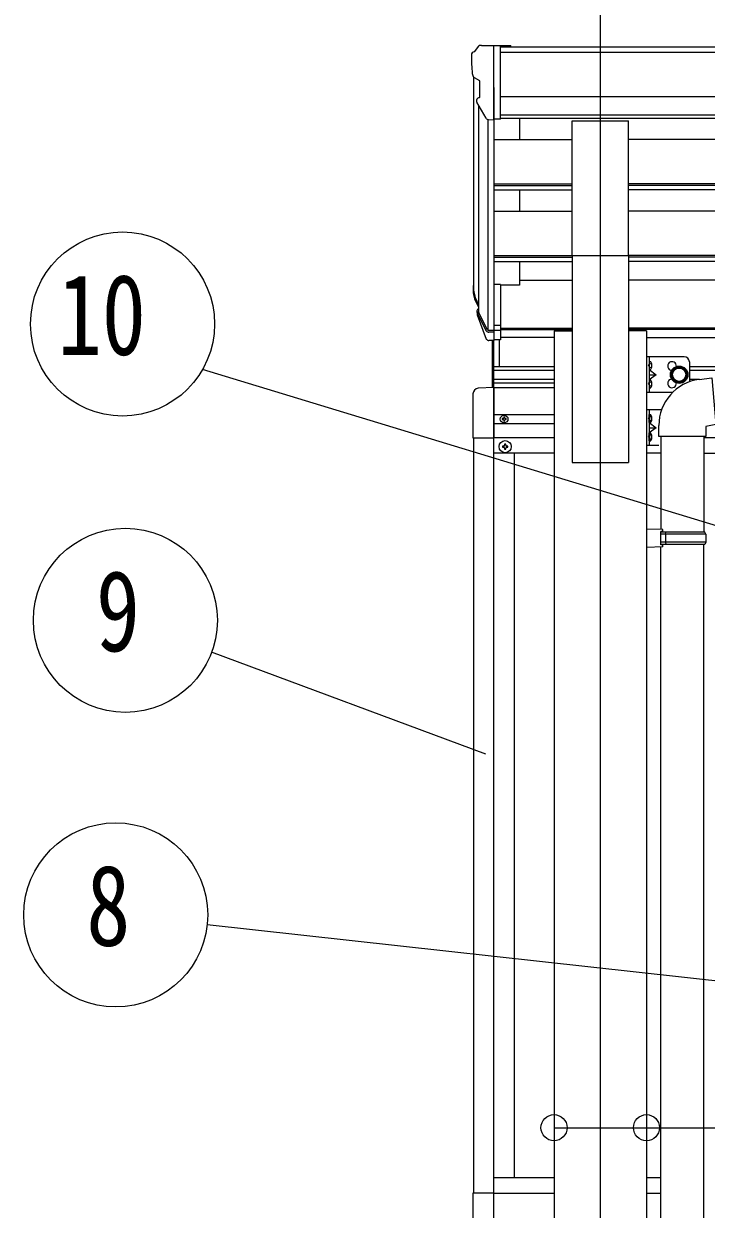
# Model space of a CAD drawing. Units: millimetres, scale not verified. Extents: x -12615 to 12615, y -8910 to 8910.
# Drawn here: x -6597 to -5929, y -3307 to -2147 of the extents above; entities that cross this region are included whole.
import ezdxf
from ezdxf.enums import TextEntityAlignment as Align

# ---------------------------------------------------------------- set-up
doc = ezdxf.new("R2010")
doc.units = ezdxf.units.MM
doc.header["$LTSCALE"] = 40
for name, color, linetype in [('0-3_YKK_12', 2, 'Continuous'), ('0-4_YKK_13', 4, 'Continuous'), ('0-5_YKK_A1', 4, 'Continuous'), ('0-6_YKK_D', 6, 'Continuous')]:
    doc.layers.add(name, color=color, linetype=linetype)
doc.styles.add('ＭＳ ゴシック', font='')
doc.styles.get('ＭＳ ゴシック').set_extended_font_data('MS Gothic')

msp = doc.modelspace()

# ---------------------------------------------------------------- linework, layer by layer
at = {"layer": '0-3_YKK_12'}
msp.add_line((-6032.79, -2052.35), (-6032.79, -5226.75), dxfattribs=at)
at = {"layer": '0-4_YKK_13'}
for p, q in [((-6158.79, -2178.1), (-6158.79, -2178.73)), ((-6151.88, -2169.3), (-6155.95, -2175.11)), ((-6148.79, -2168.73), (-6151.12, -2168.88)), ((-6148.79, -2168.73), (-6130.29, -2168.73)), ((-6136.79, -2241.72), (-6136.79, -2168.73)), ((-6130.29, -2168.73), (-6120.29, -2168.82)), ((-6130.29, -2240.72), (-6130.29, -2168.73)), ((-6120.29, -2170.34), (-6120.29, -2168.82)), ((-6156.26, -2199.92), (-6150.94, -2202.99)), ((-6150.79, -2203.25), (-6150.79, -2219.52)), ((-6144.42, -2239.9), (-6153.42, -2224.31)), ((-6136.79, -2241.72), (-6142, -2241.4)), ((-6130.29, -2240.72), (-6136.79, -2240.72)), ((-6060.29, -2374.18), (-6060.29, -2242.38)), ((-6060.29, -2242.38), (-6005.29, -2242.38)), ((-6005.29, -2374.18), (-6005.29, -2242.38)), ((-6060.29, -2374.18), (-6005.29, -2374.18)), ((-6136.79, -2402.46), (-6136.79, -2457.23)), ((-6130.29, -2402.46), (-6136.79, -2402.46)), ((-6130.29, -2402.46), (-6130.29, -2456.49)), ((-6155.7, -2416.65), (-6151.82, -2424.59)), ((-6155.09, -2415.27), (-6151.82, -2422.33)), ((-6153.38, -2427.92), (-6153.04, -2432.33)), ((-6153.04, -2432.33), (-6144.23, -2455.87)), ((-6152.43, -2431.76), (-6144.23, -2447.94)), ((-6143.22, -2446.81), (-6150.98, -2431.4)), ((-6130.29, -2442.59), (-6136.79, -2442.59)), ((-6136.79, -2447.49), (-6141.93, -2447.49)), ((-6136.79, -2449.29), (-6141.64, -2449.29)), ((-6136.79, -2457.23), (-6141.64, -2457.23)), ((-6138.29, -2503.31), (-6138.29, -2457.23)), ((-6130.29, -2447.47), (-6136.79, -2447.47)), ((-6130.29, -2456.49), (-6136.79, -2456.49)), ((-6136.79, -2503.23), (-6136.79, -2456.49)), ((-6131.29, -2482.73), (-6131.29, -2456.49)), ((-5987.59, -2473.23), (-5987.59, -2508.23)), ((-5950.59, -2473.23), (-5987.59, -2473.23)), ((-5985.09, -2473.23), (-5985.09, -2508.23)), ((-5984.59, -2477.73), (-5983.79, -2477.87)), ((-5945.59, -2478.23), (-5945.59, -2497.67)), ((-5984.59, -2485.73), (-5985.09, -2485.64)), ((-5985.09, -2490.73), (-5978.09, -2490.73)), ((-5984.59, -2485.73), (-5983.79, -2485.59)), ((-6136.79, -2503.23), (-6152.08, -2504.03)), ((-6136.79, -2503.23), (-6136.79, -2552.42)), ((-5984.59, -2503.73), (-5985.09, -2503.64)), ((-5984.59, -2495.73), (-5983.79, -2495.87)), ((-5984.59, -2503.73), (-5983.79, -2503.59)), ((-5936.15, -2495.27), (-5923.64, -2493.72)), ((-6157.29, -2509.53), (-6157.29, -2552.42)), ((-5962.08, -2508.23), (-5987.59, -2508.23)), ((-5987.59, -2525.11), (-5987.59, -2560.11)), ((-5972.82, -2525.11), (-5987.59, -2525.11)), ((-5985.09, -2525.11), (-5985.09, -2560.11)), ((-6128.02, -2533.7), (-6128.84, -2533.7)), ((-6125.56, -2534.52), (-6124.74, -2534.52)), ((-5984.59, -2529.61), (-5985.09, -2529.7)), ((-5984.59, -2529.61), (-5983.79, -2529.75)), ((-5984.59, -2537.61), (-5983.79, -2537.47)), ((-5985.09, -2542.61), (-5978.09, -2542.61)), ((-5984.59, -2547.61), (-5985.09, -2547.7)), ((-5984.59, -2547.61), (-5983.79, -2547.75)), ((-5975.55, -2551.28), (-5975.55, -2540.37)), ((-6157.29, -2552.42), (-6136.79, -2552.42)), ((-6127.29, -2560.61), (-6128.29, -2560.61)), ((-6124.29, -2561.61), (-6123.29, -2561.61)), ((-5975.55, -2560.11), (-5987.59, -2560.11)), ((-5984.59, -2555.61), (-5983.79, -2555.47)), ((-5929.55, -2551.28), (-5975.55, -2551.28)), ((-5973.59, -2551.28), (-5973.59, -2642.12)), ((-5931.59, -2551.28), (-5931.59, -2644.68)), ((-5971.59, -2642.18), (-5987.59, -2641.71)), ((-5987.59, -2641.71), (-5987.59, -2659.65)), ((-5971.59, -2644.18), (-5971.59, -2642.18)), ((-5971.59, -2644.18), (-5973.59, -2644.18)), ((-5930.59, -2644.68), (-5973.59, -2644.68)), ((-5929.59, -2646.68), (-5973.59, -2646.68)), ((-5929.59, -2654.68), (-5973.59, -2654.68)), ((-5969.11, -2646.68), (-5968.68, -2644.68)), ((-5929.59, -2646.68), (-5930.59, -2644.68)), ((-5929.59, -2654.68), (-5930.59, -2656.68)), ((-5929.59, -2646.68), (-5929.59, -2654.68)), ((-5971.59, -2659.18), (-5987.59, -2659.65)), ((-5930.59, -2656.68), (-5973.59, -2656.68)), ((-5973.59, -3501.37), (-5973.59, -2659.24)), ((-5971.59, -2659.18), (-5971.59, -2657.18)), ((-5931.59, -3503.93), (-5931.59, -2656.68))]:
    msp.add_line(p, q, dxfattribs=at)
for points in [[(-5985.47, -2481.73), (-5984.84, -2480.55), (-5982.61, -2479.43)], [(-5984.59, -2485.73), (-5984.59, -2477.73), (-5985.09, -2477.82), (-5985.09, -2485.64)], [(-5985.47, -2481.73), (-5984.84, -2482.92), (-5982.61, -2484.03)], [(-5985.09, -2485.73), (-5978.09, -2490.73), (-5985.09, -2495.73)], [(-5985.47, -2499.73), (-5984.84, -2498.55), (-5982.61, -2497.43)], [(-5985.47, -2499.73), (-5984.84, -2500.92), (-5982.61, -2502.03)], [(-5984.59, -2503.73), (-5984.59, -2495.73), (-5985.09, -2495.82), (-5985.09, -2503.64)], [(-5923.64, -2493.72), (-5919.63, -2539.54), (-5929.55, -2541.28), (-5929.55, -2551.28)], [(-6128.84, -2533.7), (-6128.84, -2534.52), (-6128.02, -2534.52)], [(-6126.38, -2532.88), (-6126.38, -2532.06), (-6127.2, -2532.06), (-6127.2, -2532.88)], [(-6127.2, -2535.34), (-6127.2, -2536.16), (-6126.38, -2536.16), (-6126.38, -2535.34)], [(-6124.74, -2534.52), (-6124.74, -2533.7), (-6125.56, -2533.7)], [(-5985.47, -2533.61), (-5984.84, -2532.43), (-5982.61, -2531.31)], [(-5985.47, -2533.61), (-5984.84, -2534.8), (-5982.61, -2535.91)], [(-5984.59, -2529.61), (-5984.59, -2537.61), (-5985.09, -2537.52), (-5985.09, -2529.7)], [(-5985.09, -2537.61), (-5978.09, -2542.61), (-5985.09, -2547.61)], [(-5985.47, -2551.61), (-5984.84, -2550.43), (-5982.61, -2549.31)], [(-5984.59, -2547.61), (-5984.59, -2555.61), (-5985.09, -2555.52), (-5985.09, -2547.7)], [(-6128.29, -2560.61), (-6128.29, -2561.61), (-6127.29, -2561.61)], [(-6125.29, -2559.61), (-6125.29, -2558.61), (-6126.29, -2558.61), (-6126.29, -2559.61)], [(-6123.29, -2561.61), (-6123.29, -2560.61), (-6124.29, -2560.61)], [(-5985.47, -2551.61), (-5984.84, -2552.8), (-5982.61, -2553.91)], [(-6126.29, -2562.61), (-6126.29, -2563.61), (-6125.29, -2563.61), (-6125.29, -2562.61)], [(-5971.59, -2657.18), (-5973.59, -2657.18), (-5973.59, -2644.18)], [(-5969.11, -2646.68), (-5969.11, -2654.68), (-5968.68, -2656.68)], [(-6136.79, -3291.23), (-6157.49, -3291.23), (-6157.49, -3389.23), (-6136.79, -3389.23)]]:
    msp.add_lwpolyline(points, dxfattribs=at)
msp.add_lwpolyline([(-5955.59, -2498.24), (-5962.09, -2494.49), (-5962.09, -2486.98), (-5955.59, -2483.23), (-5949.09, -2486.98), (-5949.09, -2494.49)], close=True, dxfattribs=at)
for centre, radius in [((-5955.59, -2490.73), 8.5), ((-5955.59, -2490.73), 7.5), ((-5955.59, -2490.73), 6.5), ((-6126.79, -2534.11), 3.75), ((-6125.79, -2561.11), 5.9)]:
    msp.add_circle(centre, radius, dxfattribs=at)
for centre, radius, start, end in [((-6155.79, -2178.1), 3, 93, 180), ((-5956.79, -2178.73), 202, 180, 184.94904), ((-6151.06, -2169.87), 1, 93.5, 145), ((-6151.89, -2195.55), 6.18, 185.7035, 224.99897), ((-6151.09, -2203.25), 0.3, 0, 60), ((-6150.82, -2222.81), 3, 94.7167, 210), ((-6151.09, -2219.52), 0.3, 274.7167, 0), ((-6141.82, -2238.4), 3, 210, 266.5), ((-6127.61, -2407.53), 29.53, 186.50806, 197.98144), ((-6126.2, -2405.77), 30.41, 187.1552, 198.19734), ((-5983.94, -2478.76), 0.9, 32.05588, 80), ((-5988.69, -2481.73), 6.5, 327.94412, 32.05588), ((-5962.59, -2482.23), 4.25, 353.70569, 265.23923), ((-5950.59, -2478.23), 5, 0, 90), ((-5983.94, -2484.71), 0.9, 280, 327.94412), ((-6151.79, -2509.53), 5.5, 93, 180), ((-5983.94, -2496.76), 0.9, 32.05588, 80), ((-5983.94, -2502.71), 0.9, 280, 327.94412), ((-5988.69, -2499.73), 6.5, 327.94412, 32.05588), ((-5929.64, -2540.72), 45.91, 98.14944, 179.55845), ((-5962.59, -2499.23), 4.25, 94.76077, 6.29431), ((-6128.02, -2532.88), 0.82, 270, 0), ((-6128.02, -2535.34), 0.82, 0, 90), ((-6125.56, -2532.88), 0.82, 180, 270), ((-6125.56, -2535.34), 0.82, 90, 180), ((-5983.94, -2530.64), 0.9, 32.05588, 80), ((-5983.94, -2536.58), 0.9, 280, 327.94412), ((-5988.69, -2533.61), 6.5, 327.94412, 32.05588), ((-5983.94, -2548.64), 0.9, 32.05588, 80), ((-5988.69, -2551.61), 6.5, 327.94412, 32.05588), ((-6127.29, -2559.61), 1, 270, 0), ((-6127.29, -2562.61), 1, 0, 90), ((-6124.29, -2559.61), 1, 180, 270), ((-6124.29, -2562.61), 1, 90, 180), ((-5983.94, -2554.58), 0.9, 280, 327.94412)]:
    msp.add_arc(centre, radius, start, end, dxfattribs=at)
for centre, major_axis, ratio, start_param, end_param in [((-6068.14, -2407.96), (-89.06, 1.43), 0.57596, 6.1962358, 6.3678173), ((-6068.93, -2401.29), (87.93, 4.42), 0.541684, 3.0659337, 3.2228513), ((-6152.08, -2427.92), (1.3, 0), 0.90356, 1.3700892, 3.347195), ((-6066.16, -2411.73), (-89.07, 0), 0.90356, 0.2056023, 0.2515348), ((-6066.87, -2407.86), (-88.05, 0), 0.90356, 0.2662965, 0.3003836), ((-6141.64, -2446.58), (-3, 0), 0.90356, 0.5235988, 1.5707963), ((-6141.64, -2454.52), (3, 0), 0.90356, 3.6651914, 4.712389), ((-6141.93, -2446.13), (-1.5, 0), 0.90356, 0.5235988, 1.5707963)]:
    msp.add_ellipse(centre, major_axis=major_axis, ratio=ratio, start_param=start_param, end_param=end_param, dxfattribs=at)
at = {"layer": '0-5_YKK_A1'}
for p, q in [((-3289.29, -2170.34), (-6130.29, -2170.34)), ((-3289.29, -2175.55), (-6130.29, -2175.55)), ((-6156.79, -2199.31), (-6156.79, -2402.09)), ((-6136.79, -2209.84), (-6136.79, -2402.46)), ((-3279.29, -2219.09), (-6130.29, -2219.09)), ((-6151.82, -2227.08), (-6151.82, -2428.8)), ((-3279.29, -2236.94), (-6130.29, -2236.94)), ((-6142.79, -2241.24), (-6142.8, -2447.23)), ((-3279.29, -2240.18), (-6130.29, -2240.18)), ((-6111.79, -2240.18), (-6111.79, -2260.76)), ((-6136.79, -2260.76), (-6060.29, -2260.76)), ((-3300.29, -2260.76), (-6005.29, -2260.76)), ((-6136.79, -2304.13), (-6060.29, -2304.13)), ((-6136.79, -2305.62), (-6060.29, -2305.62)), ((-3300.29, -2304.13), (-6005.29, -2304.13)), ((-3300.29, -2305.62), (-6005.29, -2305.62)), ((-6136.79, -2309.94), (-6060.29, -2309.94)), ((-6111.79, -2309.94), (-6111.79, -2330.87)), ((-3300.29, -2309.94), (-6005.29, -2309.94)), ((-6136.79, -2330.87), (-6060.29, -2330.87)), ((-3300.29, -2330.87), (-6005.29, -2330.87)), ((-6136.79, -2374.23), (-6060.29, -2374.23)), ((-6136.79, -2375.73), (-6060.29, -2375.73)), ((-6060.29, -2374.18), (-6060.29, -2576.75)), ((-6005.29, -2374.18), (-6005.29, -2576.75)), ((-3300.29, -2374.23), (-6005.29, -2374.23)), ((-3300.29, -2375.73), (-6005.29, -2375.73)), ((-6136.79, -2380.04), (-6060.29, -2380.04)), ((-6111.79, -2380.04), (-6111.79, -2403.09)), ((-3300.29, -2380.04), (-6005.29, -2380.04)), ((-6111.79, -2398.15), (-6060.29, -2398.15)), ((-5445.79, -2398.15), (-6005.29, -2398.15)), ((-6111.79, -2403.09), (-6130.29, -2403.09)), ((-6130.29, -2445.16), (-6060.29, -2445.16)), ((-6130.29, -2446.56), (-6060.29, -2446.56)), ((-3300.29, -2445.16), (-6005.29, -2445.16)), ((-3300.29, -2446.56), (-6005.29, -2446.56)), ((-6077.99, -2454.25), (-6130.29, -2454.25)), ((-6077.99, -2447.75), (-6077.99, -5076.75)), ((-6077.99, -2447.75), (-6060.29, -2447.75)), ((-5987.59, -2447.75), (-6005.29, -2447.75)), ((-5987.59, -2447.75), (-5987.59, -5076.75)), ((-5987.59, -2454.25), (-5902.79, -2454.25)), ((-6136.79, -2482.73), (-6077.99, -2482.73)), ((-6136.79, -2486.23), (-6077.99, -2486.23)), ((-5945.59, -2482.73), (-5882.19, -2482.73)), ((-5945.59, -2486.23), (-5882.19, -2486.23)), ((-6136.79, -2495.23), (-6077.99, -2495.23)), ((-6136.79, -2498.73), (-6077.99, -2498.73)), ((-6136.79, -4377.23), (-6136.79, -2503.23)), ((-6077.99, -2503.73), (-6136.79, -2503.73)), ((-5945.59, -2495.23), (-5935.82, -2495.23)), ((-6136.79, -2529.61), (-6077.99, -2529.61)), ((-6136.79, -2538.61), (-6077.99, -2538.61)), ((-6156.79, -2552.43), (-6156.79, -3291.23)), ((-6136.79, -2552.11), (-6077.99, -2552.11)), ((-5931.59, -2552.11), (-4719.79, -2552.11)), ((-6077.99, -2567.61), (-6136.79, -2567.61)), ((-6116.79, -3275.73), (-6116.79, -2567.61)), ((-5973.59, -2567.61), (-5987.59, -2567.61)), ((-5931.59, -2567.61), (-4677.79, -2567.61)), ((-6060.29, -2576.75), (-6005.29, -2576.75)), ((-6136.79, -3275.73), (-6077.99, -3275.73)), ((-5987.59, -3275.73), (-5973.59, -3275.73)), ((-6136.79, -3291.23), (-6077.99, -3291.23)), ((-5987.59, -3291.23), (-5973.59, -3291.23))]:
    msp.add_line(p, q, dxfattribs=at)
at = {"layer": '0-6_YKK_D'}
for p, q in [((-5421.64, -2789.74), (-6421.77, -2485.61)), ((-6144.67, -2861.78), (-6412.9, -2762.25)), ((-4704.6, -3217.38), (-6417.24, -3028.88))]:
    msp.add_line(p, q, dxfattribs=at)
msp.add_lwpolyline([(-6077.99, -3227.18), (-5987.59, -3227.18), (-5724.59, -3227.18)], dxfattribs=at)
for centre, radius in [((-6500.03, -2441.16), 90), ((-6497.28, -2730.95), 90), ((-6506.7, -3019.04), 90), ((-6077.99, -3227.18), 12.75), ((-5987.59, -3227.18), 12.75)]:
    msp.add_circle(centre, radius, dxfattribs=at)

# ---------------------------------------------------------------- texts
at = {"layer": '0-6_YKK_D', "style": 'ＭＳ ゴシック', "width": 0.8}
for s, p in [('10', (-6563.39, -2495.16)), ('9', (-6526.08, -2784.95)), ('8', (-6535.5, -3073.04))]:
    msp.add_text(s, height=79.18, dxfattribs=at).set_placement(p, align=Align.BOTTOM_LEFT)

doc.saveas('drawing.dxf')
